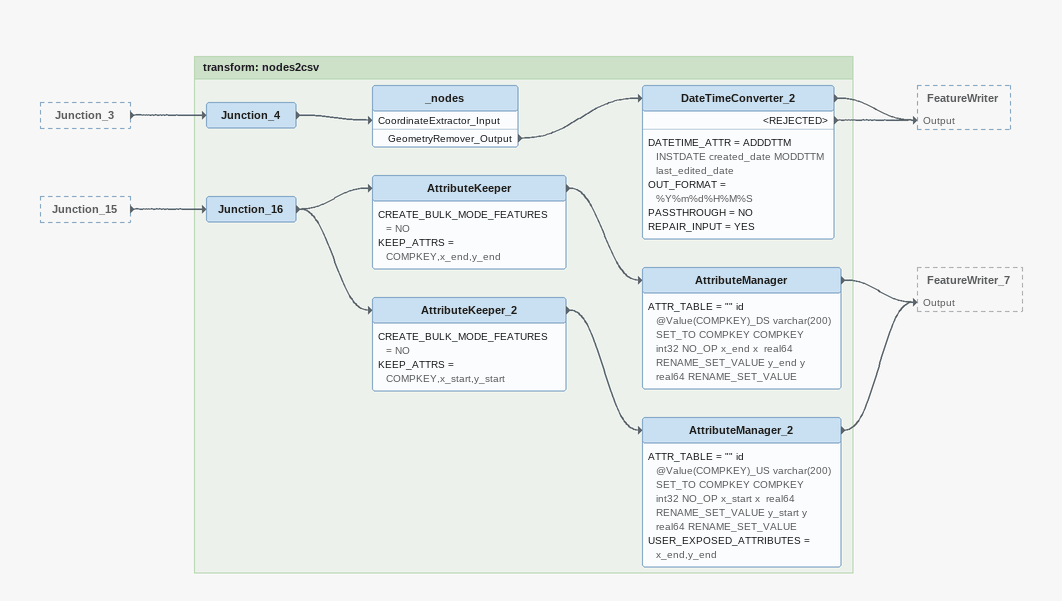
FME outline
Junction_3 [outside]
    -> Junction_4
Junction_15 [outside]
    -> Junction_16

Bookmark: transform: nodes2csv
Junction_16
    -> AttributeKeeper
    -> AttributeKeeper_2
AttributeKeeper
    CREATE_BULK_MODE_FEATURES = NO
    KEEP_ATTRS = COMPKEY,x_end,y_end
    -> AttributeManager
AttributeManager
    ATTR_TABLE = "" id @Value(COMPKEY)_DS varchar(200) SET_TO COMPKEY COMPKEY  int32 NO_OP x_end x  real64 RENAME_SET_VALUE y_end y  real64 RENAME_SET_VALUE
    -> FeatureWriter_7 [Output]
AttributeKeeper_2
    CREATE_BULK_MODE_FEATURES = NO
    KEEP_ATTRS = COMPKEY,x_start,y_start
    -> AttributeManager_2
AttributeManager_2
    ATTR_TABLE = "" id @Value(COMPKEY)_US varchar(200) SET_TO COMPKEY COMPKEY  int32 NO_OP x_start x  real64 RENAME_SET_VALUE y_start y  real64 RENAME_SET_VALUE
    USER_EXPOSED_ATTRIBUTES = x_end,y_end
    -> FeatureWriter_7 [Output]
Junction_4
    -> _nodes [CoordinateExtractor_Input]
_nodes
    GeometryRemover_Output -> DateTimeConverter_2
DateTimeConverter_2
    DATETIME_ATTR = ADDDTTM INSTDATE created_date MODDTTM last_edited_date
    OUT_FORMAT = %Y%m%d%H%M%S
    PASSTHROUGH = NO
    REPAIR_INPUT = YES
    -> FeatureWriter [Output]
    <REJECTED> -> FeatureWriter [Output]
